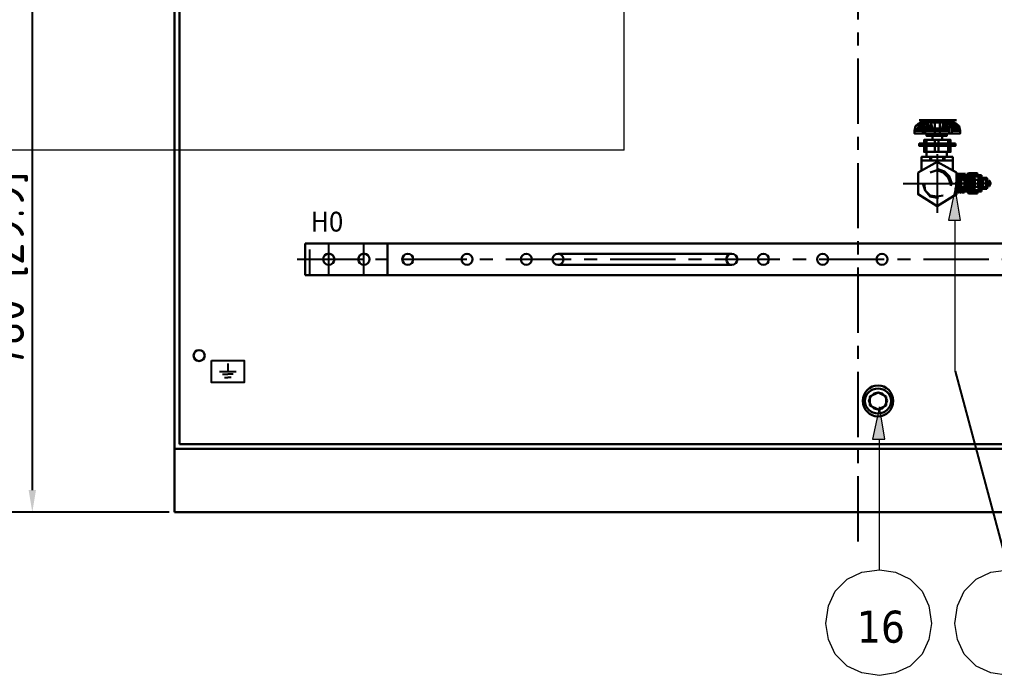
# Model space of a CAD drawing. Header units: millimetres. Extents: x 248233 to 259628, y -181361 to -174035.
# Drawn here: x 249775 to 251008, y -177365 to -176535 of the extents above; entities that cross this region are included whole.
import ezdxf

# ---------------------------------------------------------------- set-up
doc = ezdxf.new("R2010")
doc.units = ezdxf.units.MM
doc.header["$LTSCALE"] = 13
doc.linetypes.add('CENTERX2', pattern=[101.6, 63.5, -12.7, 12.7, -12.7])
doc.linetypes.add('DASHED', pattern=[0.75, 0.5, -0.25])
for name, color, linetype in [('1', 4, 'Continuous'), ('4虚线层', 6, 'DASHED'), ('粗实线', 4, 'Continuous'), ('细实线', 2, 'Continuous')]:
    doc.layers.add(name, color=color, linetype=linetype)
for name, color, linetype, lineweight in [('2细实线', 3, 'Continuous', 20), ('标注、文本', 3, 'Continuous', 25), ('铁心', 3, 'Continuous', 0)]:
    doc.layers.add(name, color=color, linetype=linetype, lineweight=lineweight)
doc.styles.get("Standard").update_dxf_attribs({"font": 'gbenor.shx', "bigfont": 'gbcbig.shx'})
doc.styles.add('Tahoma$001', font='tahoma.ttf', dxfattribs={"height": 2.159784})
doc.dimstyles.new('英寸 1-10', dxfattribs={"dimscale": 14, "dimtxt": 3.5, "dimasz": 2, "dimexe": 1.5, "dimexo": 0.5, "dimgap": 0.5, "dimtad": 1, "dimtoh": 1, "dimdec": 1, "dimdsep": 46, "dimtxsty": 'Standard', "dimcen": 2.5, "dimclrd": 3, "dimclre": 3, "dimclrt": 3, "dimadec": 0, "dimazin": 2, "dimtfac": 1, "dimtdec": 1, "dimtmove": 0, "dimatfit": 2, "dimfxl": 1, "dimarcsym": 0})

# ---------------------------------------------------------------- blocks, each defined once
blk = doc.blocks.new('A$C08576B93')
at = {"layer": '1', "color": 1, "linetype": 'CENTERX2', "lineweight": -3, "ltscale": 0.1}
for p, q in [((30, 0), (30, 40)), ((74.5, 0), (74.5, 40))]:
    blk.add_line(p, q, dxfattribs=at)
at = {"layer": '4虚线层', "ltscale": 5}
blk.add_line((6, 0), (6, 40), dxfattribs=at)
at = {"layer": '粗实线', "lineweight": 30}
for p, q in [((0, 40), (104.5, 40)), ((0, 0), (0, 40)), ((104.5, 40), (104.5, 0)), ((104.5, 0), (0, 0))]:
    blk.add_line(p, q, dxfattribs=at)
for centre in [(30, 20), (74.5, 20)]:
    blk.add_circle(centre, 7.15, dxfattribs=at)
blk = doc.blocks.new('A$C34F40A87')
at = {"layer": '1', "color": 1, "linetype": 'CENTERX2', "lineweight": -3, "ltscale": 0.1}
blk.add_line((0, 20), (1415, 20), dxfattribs=at)
at = {"layer": '粗实线', "lineweight": 30}
for centre in [(140, 20), (215, 20), (290, 20), (330, 20), (550, 20), (590, 20), (665, 20), (740, 20)]:
    blk.add_circle(centre, 7, dxfattribs=at)
at = {"layer": '细实线', "color": 4, "lineweight": 30}
for p, q in [((10, 40), (1410, 40)), ((10, 40), (10, 0)), ((330, 27), (550, 27)), ((330, 13), (550, 13)), ((10, 0), (1410, 0))]:
    blk.add_line(p, q, dxfattribs=at)
blk = doc.blocks.new('A$C3970166B')
at = {"layer": '标注、文本', "color": 4, "lineweight": 30}
for points in [[(20.32, 13.55), (18.63, 16.93), (16.09, 19.47), (12.7, 20.32), (9.31, 19.47), (6.77, 16.93), (5.08, 13.55), (6.77, 9.31), (9.31, 6.77), (12.7, 5.93), (16.09, 6.77), (18.63, 9.31)], [(19.47, 16.93), (12.7, 20.32), (5.93, 16.93), (5.93, 9.31), (12.7, 5.93), (19.47, 9.31)]]:
    blk.add_lwpolyline(points, close=True, dxfattribs=at)
for major_axis, ratio in [((0, 13.12), 0.967742), ((-11.01, 0), 0.961538)]:
    blk.add_ellipse((12.7, 13.12), major_axis=major_axis, ratio=ratio, start_param=0, end_param=6.283185, dxfattribs=at)
blk = doc.blocks.new('*D74')
at = {"layer": '2细实线', "color": 3, "linetype": 'ByBlock', "lineweight": -2, "transparency": 16777216}
for p, q in [((250256, -176398.6), (249769.9, -176398.6)), ((249790.9, -176426.6), (249790.9, -177130.6)), ((249964, -177158.6), (249769.9, -177158.6))]:
    blk.add_line(p, q, dxfattribs=at)
at = {"layer": '2细实线', "color": 3, "linetype": 'ByBlock', "transparency": 16777216}
for points in [[(249786.3, -176426.6), (249795.6, -176426.6), (249790.9, -176398.6)], [(249786.3, -177130.6), (249795.6, -177130.6), (249790.9, -177158.6)]]:
    blk.add_solid(points, dxfattribs=at)
at = {"layer": 'Defpoints', "color": 0, "linetype": 'ByBlock', "transparency": 16777216}
for p in [(250263, -176398.6), (249790.9, -177158.6), (249971, -177158.6)]:
    blk.add_point(p, dxfattribs=at)
at = {"layer": '2细实线', "color": 3, "linetype": 'ByBlock', "transparency": 16777216, "insert": (249758.4, -176852), "char_height": 49, "attachment_point": 5, "rotation": 90}
blk.add_mtext('760 [29.9]', dxfattribs=at)
blk = doc.blocks.new('257561')
at = {"layer": '标注、文本'}
for p, q in [((856.87, 2219.06), (856.87, 2214.09)), ((851.69, 2214.09), (862.06, 2214.09)), ((853.4, 2212.22), (856.87, 2212.22)), ((854.71, 2210.17), (856.87, 2210.17)), ((860.35, 2212.22), (856.87, 2212.22)), ((859.04, 2210.17), (856.87, 2210.17))]:
    blk.add_line(p, q, dxfattribs=at)
blk = doc.blocks.new('*D86')
at = {"layer": '2细实线', "color": 3, "linetype": 'ByBlock', "lineweight": -2, "transparency": 16777216}
for p, q in [((249964, -175238.6), (249627.1, -175238.6)), ((249648.1, -175266.6), (249648.1, -177130.6)), ((249891.7, -177158.6), (249627.1, -177158.6))]:
    blk.add_line(p, q, dxfattribs=at)
at = {"layer": '2细实线', "color": 3, "linetype": 'ByBlock', "transparency": 16777216}
for points in [[(249643.4, -175266.6), (249652.7, -175266.6), (249648.1, -175238.6)], [(249643.4, -177130.6), (249652.7, -177130.6), (249648.1, -177158.6)]]:
    blk.add_solid(points, dxfattribs=at)
at = {"layer": 'Defpoints', "color": 0, "linetype": 'ByBlock', "transparency": 16777216}
for p in [(249971, -175238.6), (249648.1, -177158.6), (249898.7, -177158.6)]:
    blk.add_point(p, dxfattribs=at)
at = {"layer": '2细实线', "color": 3, "linetype": 'ByBlock', "transparency": 16777216, "insert": (249615.5, -176198.6), "char_height": 49, "attachment_point": 5, "rotation": 90}
blk.add_mtext('1920 [75.6]', dxfattribs=at)
blk = doc.blocks.new('A$C12DB153C')
at = {"layer": '1', "color": 1, "linetype": 'CENTERX2', "lineweight": -3, "ltscale": 0.1}
for p, q in [((43.3, 74.3), (43.3, 0)), ((65.5, 49.5), (65.6, 49.5)), ((66.3, 49.5), (71.9, 49.5)), ((72.2, 49.5), (76.6, 49.5)), ((72.6, 49.5), (72.7, 49.5)), ((73.4, 49.5), (79.1, 49.5)), ((79.8, 49.5), (79.9, 49.5)), ((80.6, 49.5), (86.2, 49.5)), ((87, 49.5), (87.1, 49.5)), ((87.8, 49.5), (92.3, 49.5)), ((0, 37.2), (86.6, 37.2)), ((66.4, 37.2), (66.3, 37.2)), ((72.7, 37.2), (67.1, 37.2)), ((73, 37.2), (79.4, 37.2)), ((73.6, 37.2), (73.4, 37.2)), ((79.9, 37.2), (74.3, 37.2)), ((80.1, 37.2), (80.2, 37.2)), ((80.7, 37.2), (80.6, 37.2)), ((84.6, 37.2), (80.8, 37.2)), ((80.9, 37.2), (86.5, 37.2)), ((87.1, 37.2), (81.4, 37.2)), ((85.4, 37.2), (85.3, 37.2)), ((91.8, 37.2), (86.1, 37.2)), ((87.3, 37.2), (87.4, 37.2)), ((87.9, 37.2), (87.8, 37.2)), ((88.1, 37.2), (93.7, 37.2)), ((92.2, 37.2), (88.6, 37.2)), ((92.6, 37.2), (92.5, 37.2)), ((98.9, 37.2), (93.3, 37.2)), ((94.4, 37.2), (94.6, 37.2)), ((95.3, 37.2), (101.6, 37.2)), ((99.8, 37.2), (99.6, 37.2)), ((106.1, 37.2), (100.5, 37.2)), ((106.9, 37.2), (106.8, 37.2)), ((111.4, 37.2), (107.6, 37.2)), ((76.1, 28.6), (76.1, 25.4)), ((76.1, 24.7), (76.1, 24.6))]:
    blk.add_line(p, q, dxfattribs=at)
at = {"layer": '标注、文本', "color": 4, "lineweight": 30}
for p, q in [((75.3, 49.5), (68.9, 43.1)), ((73.2, 49.5), (69, 45.3)), ((71, 49.5), (69.3, 47.8)), ((76.6, 49.5), (76.6, 46.9)), ((82.5, 49.7), (84.6, 47.6)), ((93.9, 50), (82.7, 50)), ((84.3, 50), (86.7, 47.6)), ((86.5, 50), (88.4, 48.1)), ((88.6, 50), (92.6, 46)), ((90.7, 50), (94.8, 46)), ((92.9, 50), (94.1, 48.8)), ((93.9, 50), (94.1, 49.8)), ((94.1, 49.8), (94.1, 47.8)), ((76.6, 48.6), (68.9, 41)), ((70.9, 40.8), (69, 39)), ((70.4, 38.6), (69, 38.6)), ((70.4, 38.6), (70.4, 35.8)), ((70.9, 42.2), (86.1, 42.2)), ((70.9, 42.2), (70.9, 39.1)), ((72.2, 42.2), (70.9, 40.8)), ((70.9, 41), (72.3, 39.5)), ((70.9, 39.1), (70.9, 35.3)), ((72.8, 42), (71, 40.3)), ((71, 41.5), (72.8, 39.7)), ((71.1, 40.1), (71.5, 39.7)), ((73.1, 41.8), (71.2, 39.9)), ((71.3, 41.8), (73.2, 39.9)), ((73.4, 41.4), (71.6, 39.6)), ((71.7, 42.1), (73.4, 40.3)), ((73.5, 40.9), (72.1, 39.5)), ((76.9, 46.9), (72.2, 42.2)), ((72.2, 42.2), (73.5, 40.9)), ((73.5, 42.2), (73.5, 32.2)), ((73.5, 42.2), (78.3, 41.2)), ((73.5, 40.8), (73.5, 33.5)), ((79.1, 46.9), (74.4, 42.2)), ((81.2, 46.9), (76.5, 42.2)), ((76.6, 47.6), (86.1, 47.6)), ((76.6, 46.9), (86.8, 46.9)), ((77.7, 47.6), (76.9, 46.9)), ((77.5, 42.9), (86.8, 42.9)), ((77.5, 42.9), (77.5, 31.5)), ((79.3, 42.9), (78.6, 42.2)), ((79.8, 47.6), (79.1, 46.9)), ((79.2, 42.2), (86.7, 42.2)), ((83.3, 46.9), (79.3, 42.9)), ((79.9, 42.9), (86, 42.9)), ((79.9, 42.9), (79.9, 31.5)), ((81.5, 42.9), (80.7, 42.2)), ((82, 47.6), (81.2, 46.9)), ((85.4, 46.9), (81.5, 42.9)), ((82.2, 47.8), (82.2, 26.5)), ((82.2, 47.8), (82.5, 47.6)), ((82.4, 47.6), (87, 47.6)), ((82.5, 47.6), (83.2, 46.9)), ((83.6, 42.9), (82.9, 42.2)), ((83.2, 46.9), (83.2, 27.5)), ((84.1, 47.6), (83.3, 46.9)), ((87, 46.3), (83.6, 42.9)), ((84.6, 47.6), (85.3, 46.9)), ((85.7, 42.9), (85, 42.2)), ((86.1, 47.6), (85.4, 46.9)), ((87, 44.2), (85.7, 42.9)), ((86, 42.9), (86.7, 42.2)), ((86, 42.9), (86, 31.5)), ((86.1, 47.6), (87, 46.7)), ((87, 43.1), (86.1, 42.2)), ((86.1, 42.2), (86.1, 32.2)), ((86.7, 47.6), (87, 47.4)), ((86.7, 42.2), (90.1, 42.2)), ((86.7, 42.2), (86.7, 32.2)), ((88.1, 48.1), (87, 47)), ((87.7, 48.1), (87, 47.4)), ((87, 48.1), (87, 26.3)), ((87, 48.1), (88.9, 48.1)), ((87, 47.3), (88.1, 46.2)), ((87, 46.8), (87.6, 46.3)), ((87, 46.7), (87, 43.1)), ((87, 43.1), (87, 31.3)), ((88.4, 48), (87.1, 46.7)), ((87.1, 47.6), (88.4, 46.3)), ((87.3, 47.9), (88.6, 46.5)), ((88.7, 47.8), (87.3, 46.4)), ((87.6, 48), (88.8, 46.8)), ((88.8, 47.5), (87.6, 46.3)), ((87.9, 48.1), (88.9, 47.1)), ((88.9, 47.1), (88, 46.2)), ((88.9, 48.1), (88.9, 26.3)), ((88.9, 47.6), (90.5, 46)), ((97.4, 46), (88.9, 46)), ((90.8, 46), (90.1, 44.8)), ((90.1, 44.8), (90.1, 29.6)), ((95.2, 46), (90.8, 46)), ((95.2, 41.6), (90.8, 41.6)), ((94.1, 47.8), (94.3, 47.6)), ((99.2, 47.6), (94.3, 47.6)), ((95.2, 46), (95.8, 44.8)), ((95.3, 47.6), (96.9, 46)), ((95.8, 44.8), (95.8, 29.6)), ((98.2, 40.5), (95.8, 40.5)), ((97.4, 47.6), (99.3, 45.7)), ((97.4, 46), (97.4, 41.9)), ((97.4, 46), (97.4, 28.4)), ((97.4, 45.4), (100.9, 41.9)), ((97.4, 43.3), (98.8, 41.9)), ((104.6, 41.9), (97.4, 41.9)), ((98.7, 41), (98.2, 40.5)), ((98.2, 40.5), (98.2, 33.9)), ((98.2, 40.5), (101.1, 40.5)), ((98.7, 41), (100.6, 41)), ((99.2, 47.6), (99.3, 47.4)), ((99.3, 47.4), (99.3, 44.2)), ((99.3, 44.2), (99.5, 44.1)), ((105.9, 44.1), (99.5, 44.1)), ((100.6, 41), (101.1, 40.5)), ((100.9, 44.1), (103.1, 41.9)), ((101.1, 40.5), (101.1, 33.9)), ((103.1, 44.1), (106.4, 40.7)), ((104.6, 41.9), (104.6, 32.4)), ((104.6, 40.5), (107.8, 37.2)), ((104.6, 38.3), (105.7, 37.2)), ((105.2, 44.1), (106.4, 42.8)), ((105.7, 37.2), (107.8, 35)), ((105.9, 44.1), (106.4, 43.1)), ((106.4, 43.1), (106.4, 39.3)), ((108.5, 39.3), (106.4, 39.3)), ((107.8, 39.3), (110, 37.2)), ((107.8, 37.2), (109.9, 35.1)), ((109, 41), (108.5, 41)), ((108.5, 41), (108.5, 39.3)), ((108.5, 40.7), (109.8, 39.5)), ((109, 41), (110.7, 37.7)), ((110, 37.2), (110.6, 36.5)), ((110.7, 37.7), (110.7, 36.7)), ((72.9, 32.2), (65.5, 24.8)), ((70.9, 32.3), (67.6, 29)), ((75, 32.2), (67.7, 24.8)), ((70.9, 34.4), (68.7, 32.2)), ((70.4, 35.8), (69.1, 35.8)), ((70.1, 35.8), (69.1, 34.7)), ((77.2, 32.2), (69.8, 24.8)), ((70.9, 35.3), (70.9, 32.2)), ((71.9, 34.8), (70.9, 33.8)), ((72.5, 34.8), (70.9, 33.2)), ((70.9, 33.9), (72.6, 32.2)), ((70.9, 33.3), (72, 32.2)), ((70.9, 32.2), (86.1, 32.2)), ((73, 34.6), (71.1, 32.7)), ((71.1, 34.3), (73, 32.4)), ((73.3, 34.3), (71.4, 32.4)), ((71.5, 34.6), (73.3, 32.8)), ((71.9, 34.8), (73.5, 33.2)), ((73.5, 33.8), (71.9, 32.2)), ((78.6, 31.5), (72, 24.8)), ((73.5, 33.2), (72.5, 32.2)), ((72.6, 34.8), (73.5, 33.9)), ((78.3, 33.1), (73.5, 32.2)), ((76.6, 27.3), (74.1, 24.8)), ((76.6, 25.2), (76.2, 24.8)), ((76.6, 27.5), (86.8, 27.5)), ((76.6, 27.5), (76.6, 24.8)), ((76.7, 27.5), (76.6, 27.3)), ((76.6, 26.7), (86.1, 26.7)), ((80.7, 31.5), (76.7, 27.5)), ((77.5, 31.5), (86.8, 31.5)), ((78.9, 27.5), (78.1, 26.7)), ((79.3, 32.2), (78.6, 31.5)), ((82.9, 31.5), (78.9, 27.5)), ((79.2, 32.2), (86.7, 32.2)), ((79.9, 31.5), (86, 31.5)), ((81, 27.5), (80.2, 26.7)), ((81.4, 32.2), (80.7, 31.5)), ((85, 31.5), (81, 27.5)), ((83.2, 27.5), (82.2, 26.5)), ((82.2, 26.5), (82.2, 24.8)), ((82.2, 26.5), (84.4, 24.3)), ((82.2, 24.8), (82.7, 24.3)), ((83.1, 27.5), (82.4, 26.7)), ((82.4, 26.7), (87, 26.7)), ((83.6, 32.2), (82.9, 31.5)), ((87, 31.3), (83.1, 27.5)), ((83.2, 27.5), (87, 27.5)), ((83.4, 27.5), (84.1, 26.7)), ((84.1, 26.7), (86.5, 24.3)), ((85.3, 27.5), (84.5, 26.7)), ((85.7, 32.2), (85, 31.5)), ((87, 29.2), (85.3, 27.5)), ((85.5, 27.5), (86.3, 26.7)), ((86.7, 32.2), (86, 31.5)), ((86.1, 32.2), (87, 31.3)), ((87, 27.7), (86.1, 26.7)), ((86.3, 26.7), (88.6, 24.3)), ((86.7, 32.2), (90.1, 32.2)), ((87, 31.3), (87, 27.7)), ((87.8, 28.2), (87, 27.3)), ((88.2, 28.1), (87, 26.9)), ((87, 27.3), (88, 26.3)), ((87, 26.3), (88.9, 26.3)), ((87.1, 27.6), (88.3, 26.3)), ((87.1, 26.7), (87.4, 26.4)), ((88.5, 28), (87.2, 26.6)), ((87.2, 27.9), (88.6, 26.5)), ((88.7, 27.7), (87.4, 26.4)), ((87.5, 28), (88.8, 26.8)), ((88.8, 27.5), (87.7, 26.3)), ((87.8, 28.2), (88.9, 27.1)), ((88.9, 27.1), (88.1, 26.3)), ((88.3, 28.1), (88.8, 27.6)), ((97.4, 28.4), (88.9, 28.4)), ((88.9, 28.4), (92.9, 24.3)), ((88.9, 26.3), (90.8, 24.3)), ((90.1, 29.6), (90.8, 28.4)), ((91, 28.4), (94.1, 25.3)), ((93.2, 28.4), (94.8, 26.7)), ((94.3, 26.7), (94.1, 26.5)), ((94.1, 26.5), (94.1, 24.5)), ((99.2, 26.7), (94.3, 26.7)), ((95.3, 28.4), (96.9, 26.7)), ((98.2, 33.9), (95.8, 33.9)), ((104.6, 32.4), (97.4, 32.4)), ((97.4, 30.5), (99.3, 28.6)), ((97.4, 28.4), (99.1, 26.7)), ((97.7, 32.4), (99.8, 30.3)), ((98.2, 33.9), (98.7, 33.4)), ((98.2, 33.9), (101.1, 33.9)), ((98.7, 33.4), (100.6, 33.4)), ((99.3, 26.9), (99.2, 26.7)), ((99.5, 30.3), (99.3, 30.1)), ((99.3, 30.1), (99.3, 26.9)), ((105.9, 30.3), (99.5, 30.3)), ((99.8, 32.4), (101.9, 30.3)), ((101.1, 33.9), (100.6, 33.4)), ((101.9, 32.4), (104, 30.3)), ((104, 32.4), (106, 30.5)), ((104.6, 36.2), (106.4, 34.3)), ((104.6, 34), (106.4, 32.1)), ((106.4, 31.3), (105.9, 30.3)), ((108.5, 35), (106.4, 35)), ((106.4, 35), (106.4, 31.3)), ((108.5, 35), (108.5, 33.4)), ((108.5, 34.3), (109.2, 33.7)), ((108.5, 33.4), (109, 33.4)), ((110.7, 36.7), (109, 33.4)), ((93.9, 24.3), (82.7, 24.3)), ((94.1, 24.5), (93.9, 24.3))]:
    blk.add_line(p, q, dxfattribs=at)
for points in [[(69.8, 50.7), (65.9, 25.9), (65.3, 24.8)], [(82.7, 50), (82.2, 49.5), (82.2, 47.8)], [(70.4, 38.6), (70.9, 39), (70.9, 39.1)], [(79.9, 42.9), (78.3, 41.2), (78.3, 33.1), (79.9, 31.5)], [(82.2, 47.8), (83.2, 46.9), (87, 46.9)], [(90.5, 45.4), (90.7, 41.8), (90.8, 41.6)], [(90.8, 41.6), (90.7, 33), (90.8, 32.8)], [(95.2, 41.6), (95.6, 45.2), (95.5, 45.4)], [(95.2, 32.8), (95.2, 41.3), (95.2, 41.6)], [(70.9, 35.3), (70.5, 35.8), (70.4, 35.8)], [(90.8, 32.8), (90.4, 29.1), (90.5, 28.9)], [(95.5, 28.9), (95.3, 32.6), (95.2, 32.8), (90.8, 32.8)], [(95.8, 29.6), (95.2, 28.4), (90.8, 28.4)]]:
    blk.add_lwpolyline(points, dxfattribs=at)
for centre, radius in [((72.2, 40.9), 1.31), ((87.9, 47.2), 0.926), ((72.2, 33.5), 1.31), ((87.9, 27.2), 0.926)]:
    blk.add_circle(centre, radius, dxfattribs=at)
for points in [[(69.2, 47.6), (67.8, 38.4), (71.4, 34.9), (65.9, 25.9)], [(66.7, 37.1), (67.1, 37.8), (67.5, 38.5), (67.9, 39.2)], [(70.5, 38.6), (70.7, 38.6), (70.8, 38.8), (70.9, 39)], [(90.7, 41.3), (89.9, 38.6), (90, 35.8), (90.7, 33)], [(90.4, 45.2), (90, 44.1), (90.1, 42.8), (90.7, 41.8)], [(95.2, 33), (96, 35.5), (96, 38.8), (95.2, 41.3)], [(95.3, 41.8), (95.9, 42.8), (96, 44.1), (95.6, 45.2)], [(70.9, 35.3), (70.7, 35.7), (70.8, 35.6), (70.5, 35.8)], [(90.7, 32.6), (90.1, 31.5), (89.9, 30.3), (90.4, 29.1)], [(95.6, 29.1), (96, 30.2), (95.9, 31.6), (95.3, 32.6)]]:
    blk.add_open_spline(points, degree=3, dxfattribs=at)
at = {"layer": '粗实线', "lineweight": 30}
for points in [[(21.9, 114.1), (18.9, 112.6), (15.8, 109.6)], [(21.9, 112.6), (18.9, 111.1), (15.8, 109.6)], [(21.9, 111.1), (20.4, 109.6), (18.9, 108)], [(34.1, 114.1), (31.1, 114.1), (26.5, 111.1), (25, 106.5)], [(31.1, 111.1), (29.5, 109.6), (28, 106.5)], [(34.1, 106.5), (34.1, 109.6), (32.6, 111.1)], [(37.2, 106.5), (35.7, 112.6), (34.1, 114.1)], [(34.1, 109.6), (34.1, 111.1)], [(49.4, 106.5), (50.9, 112.6), (50.9, 114.1)], [(54, 111.1), (52.4, 111.1), (52.4, 109.6), (52.4, 106.5)], [(61.6, 106.5), (58.5, 111.1), (54, 114.1)], [(58.5, 106.5), (57, 109.6), (54, 111.1)], [(70.8, 109.6), (67.7, 112.6), (64.7, 114.1)], [(69.2, 109.6), (67.7, 111.1), (64.7, 112.6)], [(67.7, 108), (66.2, 109.6), (64.7, 111.1)], [(72.3, 103.5), (72.3, 100.4), (14.3, 100.4), (14.3, 103.5)], [(61.6, 103.5), (72.3, 103.5), (72.3, 100.4), (14.3, 100.4), (14.3, 103.5), (25, 103.5)], [(21.9, 109.6), (20.4, 109.6), (18.9, 108)], [(31.1, 109.6), (29.5, 109.6), (28, 106.5)], [(28, 100.4), (28, 106.5), (28, 103.5)], [(28, 103.5), (58.5, 103.5)], [(34.1, 106.5), (32.6, 109.6)], [(54, 109.6), (52.4, 109.6)], [(58.5, 106.5), (57, 109.6), (54, 109.6)], [(58.5, 100.4), (58.5, 106.5), (58.5, 103.5)], [(67.7, 108), (66.2, 109.6), (64.7, 109.6)], [(26.5, 87.5), (26.5, 92.1), (60.1, 92.1), (60.1, 87.5)], [(60.1, 84.5), (60.1, 76.9), (26.5, 76.9), (26.5, 84.5)], [(60.1, 37.2), (57, 44.8), (50.9, 50.9), (43.3, 54), (34.1, 50.9)], [(60.1, 34.1), (61.6, 37.2), (58.5, 46.3), (52.4, 52.4), (43.3, 55.5)], [(25, 37.2), (28, 28), (34.1, 20.4), (43.3, 18.9), (44.8, 18.9)], [(26.5, 37.2), (28, 28), (34.1, 21.9), (43.3, 20.4), (50.9, 21.9)], [(60.1, 37.2), (60.1, 38.7)]]:
    blk.add_lwpolyline(points, dxfattribs=at)
for points in [[(55.5, 100.4), (55.5, 97.4), (29.5, 97.4), (29.5, 100.4)], [(66.2, 87.5), (66.2, 86), (20.4, 86), (20.4, 87.5)], [(49.4, 97.4), (49.4, 92.1), (37.2, 92.1), (37.2, 97.4)], [(66.2, 86), (66.2, 84.5), (20.4, 84.5), (20.4, 86)], [(55.5, 76.9), (55.5, 70.7), (29.5, 70.7), (29.5, 76.9)], [(18.9, 50.9), (18.9, 23.4), (43.3, 8.2), (67.7, 23.4), (67.7, 50.9), (43.3, 64.6)], [(63.1, 70.7), (63.1, 66.2), (23.4, 66.2), (23.4, 70.7)]]:
    blk.add_lwpolyline(points, close=True, dxfattribs=at)
for points in [[(20.4, 117.2), (20.4, 117.2), (67.7, 117.2), (67.7, 117.2)], [(21.9, 114.1), (21.9, 114.1), (64.7, 114.1), (64.7, 114.1)], [(21.9, 112.6), (21.9, 112.6), (28, 112.6), (28, 112.6)], [(21.9, 111.1), (21.9, 111.1), (26.5, 111.1), (26.5, 111.1)], [(31.1, 111.1), (31.1, 111.1), (32.6, 111.1), (32.6, 111.1)], [(40.2, 114.1), (40.2, 114.1), (40.2, 100.4), (40.2, 100.4)], [(46.3, 114.1), (46.3, 114.1), (46.3, 100.4), (46.3, 100.4)], [(54, 114.1), (54, 114.1), (50.9, 114.1), (50.9, 114.1)], [(50.9, 112.6), (50.9, 112.6), (50.9, 114.1), (50.9, 114.1)], [(54, 111.1), (54, 111.1), (54, 112.6), (54, 112.6)], [(54, 109.6), (54, 109.6), (54, 111.1), (54, 111.1)], [(64.7, 112.6), (64.7, 112.6), (57, 112.6), (57, 112.6)], [(64.7, 111.1), (64.7, 111.1), (60.1, 111.1), (60.1, 111.1)], [(14.3, 103.5), (14.3, 103.5), (15.8, 109.6), (15.8, 109.6)], [(14.3, 103.5), (14.3, 103.5), (15.8, 109.6), (15.8, 109.6)], [(15.8, 103.5), (15.8, 103.5), (18.9, 108), (18.9, 108)], [(17.3, 103.5), (17.3, 103.5), (18.9, 108), (18.9, 108)], [(25, 103.5), (25, 103.5), (17.3, 103.5), (17.3, 103.5)], [(18.9, 106.5), (18.9, 106.5), (25, 106.5), (25, 106.5)], [(21.9, 109.6), (21.9, 109.6), (26.5, 109.6), (26.5, 109.6)], [(25, 106.5), (25, 106.5), (25, 100.4), (25, 100.4)], [(25, 103.5), (25, 103.5), (28, 103.5), (28, 103.5)], [(28, 106.5), (28, 106.5), (58.5, 106.5), (58.5, 106.5)], [(58.5, 103.5), (58.5, 103.5), (28, 103.5), (28, 103.5)], [(31.1, 109.6), (31.1, 109.6), (32.6, 109.6), (32.6, 109.6)], [(52.4, 109.6), (52.4, 109.6), (50.9, 106.5), (50.9, 106.5)], [(64.7, 109.6), (64.7, 109.6), (60.1, 109.6), (60.1, 109.6)], [(61.6, 106.5), (61.6, 106.5), (67.7, 106.5), (67.7, 106.5)], [(67.7, 106.5), (67.7, 106.5), (61.6, 106.5), (61.6, 106.5)], [(61.6, 106.5), (61.6, 106.5), (61.6, 100.4), (61.6, 100.4)], [(72.3, 103.5), (72.3, 103.5), (61.6, 103.5), (61.6, 103.5)], [(61.6, 103.5), (61.6, 103.5), (69.2, 103.5), (69.2, 103.5)], [(69.2, 103.5), (69.2, 103.5), (67.7, 108), (67.7, 108)], [(69.2, 103.5), (69.2, 103.5), (67.7, 108), (67.7, 108)], [(72.3, 103.5), (72.3, 103.5), (69.2, 109.6), (69.2, 109.6)], [(72.3, 103.5), (72.3, 103.5), (70.8, 109.6), (70.8, 109.6)], [(72.3, 100.4), (72.3, 100.4), (72.3, 103.5), (72.3, 103.5)], [(29.5, 92.1), (29.5, 92.1), (29.5, 87.5), (29.5, 87.5)], [(40.2, 92.1), (40.2, 92.1), (40.2, 87.5), (40.2, 87.5)], [(44.8, 92.1), (44.8, 92.1), (44.8, 87.5), (44.8, 87.5)], [(57, 92.1), (57, 92.1), (57, 87.5), (57, 87.5)], [(29.5, 84.5), (29.5, 84.5), (29.5, 76.9), (29.5, 76.9)], [(40.2, 84.5), (40.2, 84.5), (40.2, 76.9), (40.2, 76.9)], [(44.8, 84.5), (44.8, 84.5), (44.8, 76.9), (44.8, 76.9)], [(57, 84.5), (57, 84.5), (57, 76.9), (57, 76.9)], [(23.4, 66.2), (23.4, 66.2), (23.4, 54), (23.4, 54)], [(34.1, 70.7), (34.1, 70.7), (34.1, 66.2), (34.1, 66.2)], [(35.7, 70.7), (35.7, 70.7), (35.7, 66.2), (35.7, 66.2)], [(50.9, 70.7), (50.9, 70.7), (50.9, 66.2), (50.9, 66.2)], [(52.4, 70.7), (52.4, 70.7), (52.4, 66.2), (52.4, 66.2)], [(63.1, 66.2), (63.1, 66.2), (63.1, 54), (63.1, 54)]]:
    blk.add_open_spline(points, degree=3, dxfattribs=at)

msp = doc.modelspace()

# ---------------------------------------------------------------- hatches: boundary and pattern name
at = {"layer": '铁心'}
for points in [[(250965.247, -176789.24), (250950.007, -176789.24), (250958.621, -176748.49)], [(250950.007, -176789.24), (250958.621, -176748.49), (250965.247, -176789.24)], [(250869.448, -177066.108), (250854.208, -177066.108), (250862.822, -177025.357)], [(250854.208, -177066.108), (250862.822, -177025.357), (250869.448, -177066.108)]]:
    msp.add_hatch(color=256, dxfattribs=at).paths.add_polyline_path(points)

# ---------------------------------------------------------------- linework, layer by layer
at = {"layer": '1', "color": 1, "linetype": 'CENTERX2', "lineweight": -3, "ltscale": 0.1}
msp.add_line((250836.035, -177195.591), (250836.035, -175184.458), dxfattribs=at)
at = {"layer": '标注、文本', "color": 4, "lineweight": 30}
for p, q in [((249971.035, -177078.564), (249971.035, -175268.564)), ((249977.035, -177072.564), (249977.035, -175274.564)), ((251695.035, -177072.564), (249977.035, -177072.564)), ((251701.035, -177078.564), (249971.035, -177078.564)), ((249971.035, -177158.564), (249971.035, -177078.564)), ((251701.035, -177158.564), (249971.035, -177158.564))]:
    msp.add_line(p, q, dxfattribs=at)
at = {"layer": '标注、文本'}
msp.add_line((250958.621, -176979.973), (251026.016, -177231.277), dxfattribs=at)
msp.add_lwpolyline([(250017.547, -176966.814), (250059.067, -176966.814), (250059.067, -176994.523), (250017.547, -176994.523)], close=True, dxfattribs=at)
at = {"layer": '粗实线', "lineweight": 30}
msp.add_circle((250002.013, -176960.364), 7, dxfattribs=at)
at = {"layer": '铁心'}
for p, q in [((250539.886, -176700.339), (250539.886, -176417.121)), ((250539.886, -176700.339), (249462.394, -176700.339)), ((250958.621, -176979.973), (250958.621, -176789.24)), ((250862.822, -177231.277), (250862.822, -177066.108))]:
    msp.add_line(p, q, dxfattribs=at)
msp.add_lwpolyline([(250958.621, -176748.49), (250950.007, -176789.24), (250965.247, -176789.24)], dxfattribs=at)
for points in [[(250965.247, -176789.24), (250958.621, -176748.49), (250950.007, -176789.24)], [(250869.448, -177066.108), (250862.822, -177025.357), (250854.208, -177066.108)], [(250794.904, -177299.195), (250798.217, -177276.998), (250806.831, -177258.444), (250822.071, -177243.204), (250840.624, -177234.59), (250862.822, -177231.277), (250883.031, -177234.59), (250901.584, -177243.204), (250916.825, -177258.444), (250925.439, -177276.998), (250928.752, -177299.195), (250925.439, -177319.405), (250916.825, -177338.289), (250901.584, -177353.529), (250883.031, -177361.812), (250862.822, -177365.125), (250840.624, -177361.812), (250822.071, -177353.529), (250806.831, -177338.289), (250798.217, -177319.405)], [(250958.098, -177299.195), (250961.411, -177276.998), (250970.025, -177258.444), (250985.265, -177243.204), (251003.819, -177234.59), (251026.016, -177231.277), (251046.226, -177234.59), (251064.779, -177243.204), (251080.019, -177258.444), (251088.633, -177276.998), (251091.946, -177299.195), (251088.633, -177319.405), (251080.019, -177338.289), (251064.779, -177353.529), (251046.226, -177361.812), (251026.016, -177365.125), (251003.819, -177361.812), (250985.265, -177353.529), (250970.025, -177338.289), (250961.411, -177319.405)]]:
    msp.add_lwpolyline(points, close=True, dxfattribs=at)

# ---------------------------------------------------------------- block references
at = {"layer": '2细实线', "linetype": 'ByBlock'}
msp.add_blockref('A$C12DB153C', (250892.751, -176779.733), dxfattribs=at)
at = {"layer": '标注、文本'}
for name, p in [('A$C34F40A87', (250126.035, -176858.564)), ('A$C08576B93', (250136.035, -176858.564))]:
    msp.add_blockref(name, p, dxfattribs=at)
for name, p, xscale, yscale, zscale in [('257561', (248324.581, -181408.525), 2, 2, 2), ('A$C3970166B', (250841.985, -177037.523), 1.5, 1.5, 1.5)]:
    msp.add_blockref(name, p, dxfattribs=dict(at, xscale=xscale, yscale=yscale, zscale=zscale))

# ---------------------------------------------------------------- texts
at = {"layer": '标注、文本', "style": 'Tahoma$001'}
msp.add_text('H0', height=25, dxfattribs=at).set_placement((250143.785, -176803.467))
at = {"layer": '铁心', "style": 'Tahoma$001'}
msp.add_text('16', height=40.4515, dxfattribs=at).set_placement((250834.363, -177323.573))

# ---------------------------------------------------------------- dimensions: what is measured, and where the dimension line sits
at = {"layer": '2细实线', "linetype": 'ByBlock'}
dim = msp.add_linear_dim(base=(249648.056, -177158.564), p1=(249971.035, -175238.564), p2=(249898.689, -177158.564), angle=90, dimstyle='英寸 1-10', dxfattribs=at)
dim.commit()
dim.dimension.update_dxf_attribs({"geometry": '*D86', "text_midpoint": (249615.545, -176198.564)})
dim = msp.add_linear_dim(base=(249790.927, -177158.564), p1=(250263.038, -176398.564), p2=(249971.035, -177158.564), angle=90, dimstyle='英寸 1-10', dxfattribs=at)
dim.commit()
dim.dimension.update_dxf_attribs({"geometry": '*D74', "text_midpoint": (249790.927, -176852.004), "dimtype": 160})

doc.saveas('drawing.dxf')
